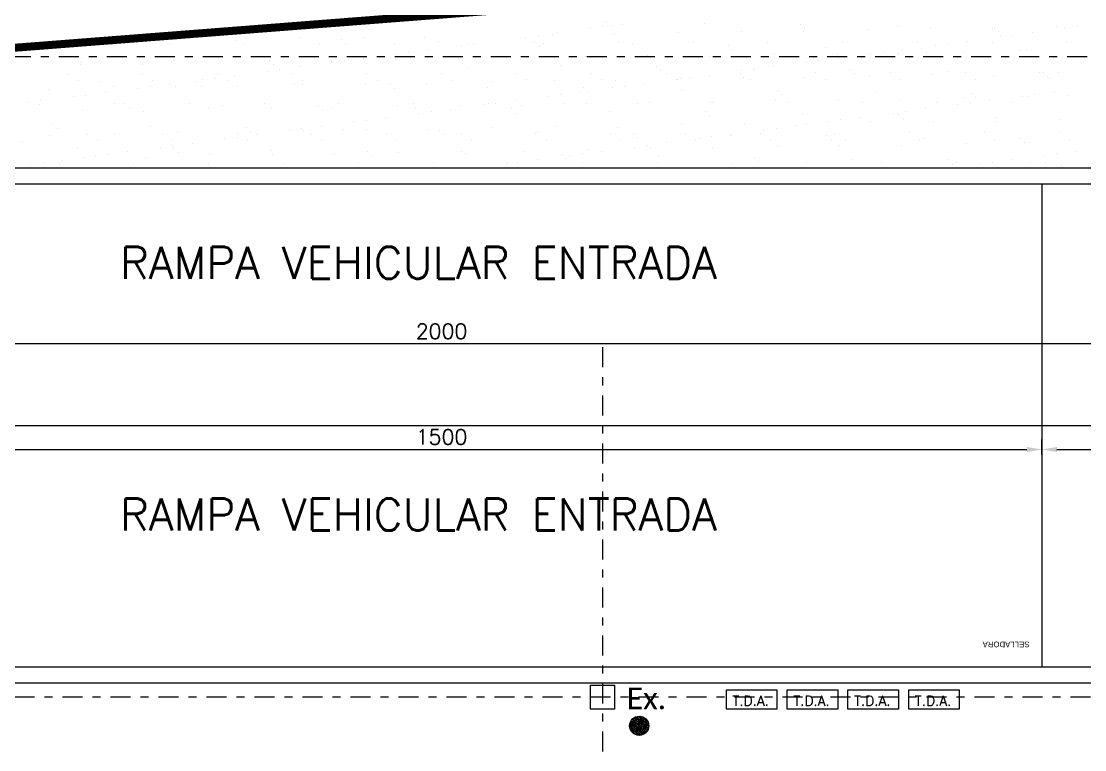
# Model space of a CAD drawing. Header units: millimetres. Extents: x 340 to 1003762, y 22 to 362022.
# Drawn here: x 380.89 to 394.18, y 89.69 to 98.79 of the extents above; entities that cross this region are included whole.
import ezdxf
from ezdxf.xclip import XClip

# ---------------------------------------------------------------- set-up
doc = ezdxf.new("R2010")
doc.units = ezdxf.units.MM
doc.header["$XCLIPFRAME"] = 0
doc.linetypes.add('LSBB_P_002 - PLANTA 1° NIVEL SALA DE VENTAS$0$000_ALTILLO PROPUESTA$0$HIDDEN', pattern=[0.375, 0.25, -0.125])
doc.linetypes.add('LSBB_P_002 - PLANTA 1° NIVEL SALA DE VENTAS$0$DASHDOT2', pattern=[0.5, 0.25, -0.125, 0, -0.125])
doc.layers.add('LSBB_P_002 - PLANTA 1° NIVEL SALA DE VENTAS$0$0.1', color=8, linetype='Continuous', lineweight=5)
for name, color, linetype in [('LSBB_P_002 - PLANTA 1° NIVEL SALA DE VENTAS$0$A-Equipamiento acero inox', 8, 'Continuous'), ('LSBB_P_002 - PLANTA 1° NIVEL SALA DE VENTAS$0$A-Equipos', 8, 'Continuous'), ('LSBB_P_002 - PLANTA 1° NIVEL SALA DE VENTAS$0$A-TDA', 14, 'Continuous'), ('LSBB_P_002 - PLANTA 1° NIVEL SALA DE VENTAS$0$COTAS 125', 2, 'Continuous'), ('LSBB_P_002 - PLANTA 1° NIVEL SALA DE VENTAS$0$EJES', 8, 'LSBB_P_002 - PLANTA 1° NIVEL SALA DE VENTAS$0$DASHDOT2'), ('LSBB_P_002 - PLANTA 1° NIVEL SALA DE VENTAS$0$ESTRUCTURA', 5, 'Continuous'), ('LSBB_P_002 - PLANTA 1° NIVEL SALA DE VENTAS$0$HATCH', 8, 'Continuous'), ('LSBB_P_002 - PLANTA 1° NIVEL SALA DE VENTAS$0$MUROS', 5, 'Continuous'), ('LSBB_P_002 - PLANTA 1° NIVEL SALA DE VENTAS$0$N- EXTINTOR O RH', 1, 'Continuous'), ('LSBB_P_002 - PLANTA 1° NIVEL SALA DE VENTAS$0$PAVIMENTOS', 8, 'Continuous'), ('LSBB_P_002 - PLANTA 1° NIVEL SALA DE VENTAS$0$TAB-REJA', 1, 'Continuous'), ('XREF', 7, 'Continuous')]:
    doc.layers.add(name, color=color, linetype=linetype)
doc.styles.add('LSBB_P_002 - PLANTA 1° NIVEL SALA DE VENTAS$0$1212_EXTERIORES OP8$0$STANDARD', font='txt')
doc.styles.add('LSBB_P_002 - PLANTA 1° NIVEL SALA DE VENTAS$0$century gothic', font='GOTHIC.TTF')
doc.styles.add('LSBB_P_002 - PLANTA 1° NIVEL SALA DE VENTAS$0$ROMANS', font='romans')
doc.styles.add('LSBB_P_002 - PLANTA 1° NIVEL SALA DE VENTAS$0$STANDARD', font='txt')
doc.linetypes.add('LSBB_P_002 - PLANTA 1° NIVEL SALA DE VENTAS$0$1212_EXTERIORES OP8$0${ -E- }', pattern='A,4,-0.75,["E",LSBB_P_002 - PLANTA 1° NIVEL SALA DE VENTAS$0$1212_EXTERIORES OP8$0$STANDARD,S=0.15,R=0,X=-0.05,Y=-0.07],-0.75', length=5.5)
doc.dimstyles.new('LSBB_P_002 - PLANTA 1° NIVEL SALA DE VENTAS$0$DIMENSION-125', dxfattribs={"dimscale": 125, "dimtxt": 0.0015, "dimasz": 0.0015, "dimexe": 0.001, "dimexo": 0.0005, "dimgap": 0.0005, "dimtad": 1, "dimdec": 0, "dimlfac": 100, "dimzin": 0, "dimdsep": 46, "dimtxsty": 'LSBB_P_002 - PLANTA 1° NIVEL SALA DE VENTAS$0$ROMANS', "dimcen": 0.004, "dimclrd": 4, "dimclre": 8, "dimclrt": 3, "dimadec": 0, "dimazin": 0, "dimtfac": 1, "dimtdec": 0, "dimtix": 1, "dimtofl": 0, "dimtmove": 2, "dimatfit": 3, "dimfxl": 0, "dimtolj": 1, "dimtzin": 0, "dimarcsym": 0})

# ---------------------------------------------------------------- blocks, each defined once
blk = doc.blocks.new('*X45')
at = {"color": 0}
for p, q in [((523.777, 113.587), (523.777, 113.587)), ((525.932, 113.515), (525.932, 113.515)), ((526.088, 113.535), (526.088, 113.535)), ((526.14, 113.601), (526.14, 113.601)), ((526.196, 113.55), (526.196, 113.55)), ((526.332, 113.567), (526.332, 113.567)), ((527.359, 113.574), (527.359, 113.574)), ((528.559, 113.564), (528.559, 113.564)), ((528.614, 113.513), (528.614, 113.513)), ((529.401, 113.505), (529.401, 113.505)), ((529.777, 113.537), (529.777, 113.537)), ((530.187, 113.515), (530.187, 113.515)), ((530.954, 113.512), (530.954, 113.512)), ((530.978, 113.527), (530.978, 113.527)), ((531.764, 113.541), (531.764, 113.541)), ((531.861, 113.519), (531.861, 113.519)), ((532.017, 113.539), (532.017, 113.539)), ((520.735, 113.373), (520.735, 113.373)), ((521.502, 113.369), (521.502, 113.369)), ((521.62, 113.385), (521.62, 113.385)), ((522.312, 113.399), (522.312, 113.399)), ((522.82, 113.374), (522.82, 113.374)), ((523.098, 113.409), (523.098, 113.409)), ((523.865, 113.405), (523.865, 113.405)), ((525.124, 113.408), (525.124, 113.408)), ((525.28, 113.429), (525.28, 113.429)), ((525.461, 113.444), (525.461, 113.444)), ((525.524, 113.461), (525.524, 113.461)), ((526.228, 113.44), (526.228, 113.44)), ((527.038, 113.47), (527.038, 113.47)), ((527.824, 113.48), (527.824, 113.48)), ((528.591, 113.476), (528.591, 113.476)), ((531.033, 113.476), (531.033, 113.476)), ((531.053, 113.412), (531.053, 113.412)), ((531.21, 113.433), (531.21, 113.433)), ((531.453, 113.465), (531.453, 113.465)), ((519.744, 113.324), (519.744, 113.324)), ((519.949, 113.363), (519.949, 113.363)), ((520.457, 113.36), (520.457, 113.36)), ((520.678, 113.326), (520.678, 113.326)), ((521.612, 113.327), (521.612, 113.327)), ((522.547, 113.329), (522.547, 113.329)), ((522.875, 113.324), (522.875, 113.324)), ((523.481, 113.331), (523.481, 113.331)), ((523.909, 113.248), (523.909, 113.248)), ((524.038, 113.348), (524.038, 113.348)), ((524.317, 113.302), (524.317, 113.302)), ((524.415, 113.332), (524.415, 113.332)), ((524.473, 113.323), (524.473, 113.323)), ((525.239, 113.337), (525.239, 113.337)), ((525.294, 113.287), (525.294, 113.287)), ((525.349, 113.334), (525.349, 113.334)), ((526.284, 113.336), (526.284, 113.336)), ((526.457, 113.311), (526.457, 113.311)), ((527.218, 113.338), (527.218, 113.338)), ((527.657, 113.301), (527.657, 113.301)), ((527.712, 113.25), (527.712, 113.25)), ((528.152, 113.339), (528.152, 113.339)), ((528.875, 113.274), (528.875, 113.274)), ((529.086, 113.341), (529.086, 113.341)), ((529.838, 113.252), (529.838, 113.252)), ((530.021, 113.343), (530.021, 113.343)), ((530.076, 113.264), (530.076, 113.264)), ((530.246, 113.306), (530.246, 113.306)), ((530.402, 113.326), (530.402, 113.326)), ((530.592, 113.234), (530.592, 113.234)), ((530.646, 113.359), (530.646, 113.359)), ((530.955, 113.344), (530.955, 113.344)), ((531.294, 113.237), (531.294, 113.237)), ((531.378, 113.244), (531.378, 113.244)), ((531.889, 113.346), (531.889, 113.346)), ((519.5, 113.148), (519.5, 113.148)), ((520.718, 113.121), (520.718, 113.121)), ((521.918, 113.111), (521.918, 113.111)), ((521.926, 113.102), (521.926, 113.102)), ((522.858, 113.11), (522.858, 113.11)), ((523.101, 113.142), (523.101, 113.142)), ((523.503, 113.127), (523.503, 113.127)), ((523.509, 113.196), (523.509, 113.196)), ((523.665, 113.216), (523.665, 113.216)), ((524.289, 113.137), (524.289, 113.137)), ((525.056, 113.134), (525.056, 113.134)), ((525.866, 113.163), (525.866, 113.163)), ((526.652, 113.173), (526.652, 113.173)), ((527.419, 113.169), (527.419, 113.169)), ((528.229, 113.198), (528.229, 113.198)), ((528.787, 113.114), (528.787, 113.114)), ((529.015, 113.208), (529.015, 113.208)), ((529.031, 113.146), (529.031, 113.146)), ((529.438, 113.2), (529.438, 113.2)), ((529.594, 113.22), (529.594, 113.22)), ((529.782, 113.205), (529.782, 113.205)), ((530.131, 113.213), (530.131, 113.213)), ((519.555, 113.097), (519.555, 113.097)), ((519.563, 113.066), (519.563, 113.066)), ((520.33, 113.063), (520.33, 113.063)), ((521.14, 113.092), (521.14, 113.092)), ((521.894, 112.983), (521.894, 112.983)), ((521.973, 113.06), (521.973, 113.06)), ((522.05, 113.004), (522.05, 113.004)), ((522.294, 113.036), (522.294, 113.036)), ((522.693, 113.098), (522.693, 113.098)), ((522.701, 113.089), (522.701, 113.089)), ((523.136, 113.084), (523.136, 113.084)), ((524.337, 113.074), (524.337, 113.074)), ((524.392, 113.023), (524.392, 113.023)), ((525.555, 113.048), (525.555, 113.048)), ((526.755, 113.037), (526.755, 113.037)), ((526.811, 112.987), (526.811, 112.987)), ((527.823, 112.987), (527.823, 112.987)), ((527.973, 113.011), (527.973, 113.011)), ((527.979, 113.008), (527.979, 113.008)), ((528.223, 113.04), (528.223, 113.04)), ((528.631, 113.093), (528.631, 113.093)), ((529.174, 113), (529.174, 113)), ((530.392, 112.974), (530.392, 112.974)), ((519.404, 112.944), (519.404, 112.944)), ((519.531, 112.863), (519.531, 112.863)), ((519.816, 112.858), (519.816, 112.858)), ((520.339, 112.945), (520.339, 112.945)), ((520.465, 112.865), (520.465, 112.865)), ((521.016, 112.848), (521.016, 112.848)), ((521.086, 112.877), (521.086, 112.877)), ((521.243, 112.897), (521.243, 112.897)), ((521.273, 112.947), (521.273, 112.947)), ((521.399, 112.866), (521.399, 112.866)), ((521.486, 112.929), (521.486, 112.929)), ((522.207, 112.949), (522.207, 112.949)), ((522.334, 112.868), (522.334, 112.868)), ((523.141, 112.95), (523.141, 112.95)), ((523.268, 112.87), (523.268, 112.87)), ((524.076, 112.952), (524.076, 112.952)), ((524.202, 112.871), (524.202, 112.871)), ((524.694, 112.856), (524.694, 112.856)), ((525.01, 112.954), (525.01, 112.954)), ((525.136, 112.873), (525.136, 112.873)), ((525.48, 112.866), (525.48, 112.866)), ((525.944, 112.955), (525.944, 112.955)), ((526.071, 112.875), (526.071, 112.875)), ((526.247, 112.862), (526.247, 112.862)), ((526.878, 112.957), (526.878, 112.957)), ((527.005, 112.876), (527.005, 112.876)), ((527.016, 112.881), (527.016, 112.881)), ((527.057, 112.892), (527.057, 112.892)), ((527.172, 112.901), (527.172, 112.901)), ((527.416, 112.933), (527.416, 112.933)), ((527.813, 112.959), (527.813, 112.959)), ((527.843, 112.902), (527.843, 112.902)), ((527.939, 112.878), (527.939, 112.878)), ((528.61, 112.898), (528.61, 112.898)), ((528.747, 112.96), (528.747, 112.96)), ((528.873, 112.88), (528.873, 112.88)), ((529.229, 112.95), (529.229, 112.95)), ((529.42, 112.927), (529.42, 112.927)), ((529.681, 112.962), (529.681, 112.962)), ((529.808, 112.882), (529.808, 112.882)), ((530.206, 112.937), (530.206, 112.937)), ((530.615, 112.964), (530.615, 112.964)), ((530.742, 112.883), (530.742, 112.883)), ((530.973, 112.933), (530.973, 112.933)), ((531.549, 112.966), (531.549, 112.966)), ((531.592, 112.964), (531.592, 112.964)), ((531.648, 112.913), (531.648, 112.913)), ((531.676, 112.885), (531.676, 112.885)), ((531.783, 112.963), (531.783, 112.963)), ((519.158, 112.756), (519.158, 112.756)), ((519.871, 112.717), (519.871, 112.717)), ((519.968, 112.785), (519.968, 112.785)), ((520.279, 112.77), (520.279, 112.77)), ((520.435, 112.791), (520.435, 112.791)), ((520.679, 112.823), (520.679, 112.823)), ((520.754, 112.795), (520.754, 112.795)), ((521.072, 112.797), (521.072, 112.797)), ((521.521, 112.791), (521.521, 112.791)), ((522.234, 112.821), (522.234, 112.821)), ((522.331, 112.821), (522.331, 112.821)), ((523.117, 112.831), (523.117, 112.831)), ((523.435, 112.811), (523.435, 112.811)), ((523.49, 112.76), (523.49, 112.76)), ((523.884, 112.827), (523.884, 112.827)), ((524.653, 112.784), (524.653, 112.784)), ((525.801, 112.721), (525.801, 112.721)), ((525.853, 112.774), (525.853, 112.774)), ((525.909, 112.723), (525.909, 112.723)), ((526.208, 112.774), (526.208, 112.774)), ((526.364, 112.795), (526.364, 112.795)), ((526.608, 112.827), (526.608, 112.827)), ((527.072, 112.747), (527.072, 112.747)), ((528.272, 112.737), (528.272, 112.737)), ((529.49, 112.711), (529.49, 112.711)), ((531.73, 112.725), (531.73, 112.725)), ((518.914, 112.595), (518.914, 112.595)), ((519.052, 112.571), (519.052, 112.571)), ((519.064, 112.611), (519.064, 112.611)), ((519.471, 112.664), (519.471, 112.664)), ((519.627, 112.685), (519.627, 112.685)), ((519.986, 112.573), (519.986, 112.573)), ((520.114, 112.584), (520.114, 112.584)), ((520.921, 112.574), (520.921, 112.574)), ((521.855, 112.576), (521.855, 112.576)), ((522.789, 112.578), (522.789, 112.578)), ((523.723, 112.58), (523.723, 112.58)), ((524.657, 112.581), (524.657, 112.581)), ((524.749, 112.582), (524.749, 112.582)), ((524.993, 112.614), (524.993, 112.614)), ((525.401, 112.668), (525.401, 112.668)), ((525.557, 112.689), (525.557, 112.689)), ((525.592, 112.583), (525.592, 112.583)), ((525.885, 112.585), (525.885, 112.585)), ((526.526, 112.585), (526.526, 112.585)), ((526.671, 112.595), (526.671, 112.595)), ((527.438, 112.591), (527.438, 112.591)), ((527.46, 112.586), (527.46, 112.586)), ((528.248, 112.62), (528.248, 112.62)), ((528.327, 112.686), (528.327, 112.686)), ((528.394, 112.588), (528.394, 112.588)), ((529.033, 112.63), (529.033, 112.63)), ((529.329, 112.59), (529.329, 112.59)), ((529.801, 112.627), (529.801, 112.627)), ((530.263, 112.591), (530.263, 112.591)), ((530.611, 112.656), (530.611, 112.656)), ((530.679, 112.586), (530.679, 112.586)), ((530.691, 112.7), (530.691, 112.7)), ((530.746, 112.65), (530.746, 112.65)), ((530.922, 112.618), (530.922, 112.618)), ((531.197, 112.593), (531.197, 112.593)), ((531.33, 112.672), (531.33, 112.672)), ((531.396, 112.666), (531.396, 112.666)), ((531.486, 112.692), (531.486, 112.692)), ((531.909, 112.674), (531.909, 112.674)), ((519.582, 112.488), (519.582, 112.488)), ((520.17, 112.534), (520.17, 112.534)), ((520.349, 112.485), (520.349, 112.485)), ((521.159, 112.514), (521.159, 112.514)), ((521.333, 112.558), (521.333, 112.558)), ((521.945, 112.524), (521.945, 112.524)), ((522.533, 112.547), (522.533, 112.547)), ((522.588, 112.497), (522.588, 112.497)), ((522.712, 112.52), (522.712, 112.52)), ((523.522, 112.549), (523.522, 112.549)), ((523.751, 112.521), (523.751, 112.521)), ((523.786, 112.455), (523.786, 112.455)), ((523.942, 112.476), (523.942, 112.476)), ((524.186, 112.508), (524.186, 112.508)), ((524.308, 112.559), (524.308, 112.559)), ((524.593, 112.562), (524.593, 112.562)), ((524.952, 112.511), (524.952, 112.511)), ((525.007, 112.46), (525.007, 112.46)), ((525.075, 112.556), (525.075, 112.556)), ((526.17, 112.484), (526.17, 112.484)), ((527.37, 112.474), (527.37, 112.474)), ((528.588, 112.447), (528.588, 112.447)), ((529.715, 112.459), (529.715, 112.459)), ((529.789, 112.437), (529.789, 112.437)), ((529.871, 112.48), (529.871, 112.48)), ((530.115, 112.512), (530.115, 112.512)), ((530.522, 112.566), (530.522, 112.566)), ((519.213, 112.321), (519.213, 112.321)), ((522.978, 112.349), (522.978, 112.349)), ((523.134, 112.37), (523.134, 112.37)), ((523.378, 112.402), (523.378, 112.402)), ((527.076, 112.314), (527.076, 112.314)), ((527.425, 112.423), (527.425, 112.423)), ((527.861, 112.324), (527.861, 112.324)), ((528.629, 112.32), (528.629, 112.32)), ((528.907, 112.353), (528.907, 112.353)), ((529.064, 112.374), (529.064, 112.374)), ((529.307, 112.406), (529.307, 112.406)), ((529.439, 112.349), (529.439, 112.349)), ((529.844, 112.386), (529.844, 112.386)), ((530.224, 112.359), (530.224, 112.359)), ((530.992, 112.355), (530.992, 112.355)), ((531.007, 112.41), (531.007, 112.41)), ((531.802, 112.385), (531.802, 112.385)), ((519.177, 112.178), (519.177, 112.178)), ((519.268, 112.27), (519.268, 112.27)), ((519.647, 112.192), (519.647, 112.192)), ((519.987, 112.207), (519.987, 112.207)), ((520.431, 112.294), (520.431, 112.294)), ((520.581, 112.194), (520.581, 112.194)), ((520.773, 112.217), (520.773, 112.217)), ((521.515, 112.196), (521.515, 112.196)), ((521.54, 112.213), (521.54, 112.213)), ((521.631, 112.284), (521.631, 112.284)), ((521.687, 112.233), (521.687, 112.233)), ((521.763, 112.189), (521.763, 112.189)), ((522.171, 112.243), (522.171, 112.243)), ((522.327, 112.263), (522.327, 112.263)), ((522.35, 112.243), (522.35, 112.243)), ((522.449, 112.197), (522.449, 112.197)), ((522.571, 112.295), (522.571, 112.295)), ((522.849, 112.258), (522.849, 112.258)), ((523.135, 112.253), (523.135, 112.253)), ((523.384, 112.199), (523.384, 112.199)), ((523.903, 112.249), (523.903, 112.249)), ((524.05, 112.247), (524.05, 112.247)), ((524.105, 112.197), (524.105, 112.197)), ((524.318, 112.201), (524.318, 112.201)), ((524.713, 112.278), (524.713, 112.278)), ((525.252, 112.202), (525.252, 112.202)), ((525.268, 112.221), (525.268, 112.221)), ((525.498, 112.288), (525.498, 112.288)), ((526.186, 112.204), (526.186, 112.204)), ((526.266, 112.284), (526.266, 112.284)), ((526.468, 112.21), (526.468, 112.21)), ((527.121, 112.206), (527.121, 112.206)), ((527.686, 112.184), (527.686, 112.184)), ((527.692, 112.193), (527.692, 112.193)), ((528.055, 112.208), (528.055, 112.208)), ((528.1, 112.247), (528.1, 112.247)), ((528.256, 112.267), (528.256, 112.267)), ((528.5, 112.299), (528.5, 112.299)), ((528.887, 112.174), (528.887, 112.174)), ((528.989, 112.209), (528.989, 112.209)), ((529.923, 112.211), (529.923, 112.211)), ((530.858, 112.213), (530.858, 112.213)), ((531.792, 112.214), (531.792, 112.214)), ((518.839, 112.11), (518.839, 112.11)), ((519.773, 112.112), (519.773, 112.112)), ((520.707, 112.113), (520.707, 112.113)), ((520.712, 112.051), (520.712, 112.051)), ((520.956, 112.083), (520.956, 112.083)), ((521.363, 112.136), (521.363, 112.136)), ((521.519, 112.157), (521.519, 112.157)), ((521.642, 112.115), (521.642, 112.115)), ((522.576, 112.117), (522.576, 112.117)), ((523.51, 112.118), (523.51, 112.118)), ((524.444, 112.12), (524.444, 112.12)), ((525.379, 112.122), (525.379, 112.122)), ((526.313, 112.124), (526.313, 112.124)), ((526.524, 112.16), (526.524, 112.16)), ((526.641, 112.055), (526.641, 112.055)), ((526.885, 112.087), (526.885, 112.087)), ((527.247, 112.125), (527.247, 112.125)), ((527.292, 112.14), (527.292, 112.14)), ((527.448, 112.161), (527.448, 112.161)), ((528.181, 112.127), (528.181, 112.127)), ((528.267, 112.042), (528.267, 112.042)), ((528.942, 112.123), (528.942, 112.123)), ((529.052, 112.052), (529.052, 112.052)), ((529.116, 112.129), (529.116, 112.129)), ((529.82, 112.049), (529.82, 112.049)), ((530.05, 112.13), (530.05, 112.13)), ((530.105, 112.147), (530.105, 112.147)), ((530.63, 112.078), (530.63, 112.078)), ((530.984, 112.132), (530.984, 112.132)), ((531.305, 112.137), (531.305, 112.137)), ((531.361, 112.086), (531.361, 112.086)), ((531.415, 112.088), (531.415, 112.088)), ((531.918, 112.134), (531.918, 112.134)), ((519.529, 112.031), (519.529, 112.031)), ((519.6, 111.91), (519.6, 111.91)), ((519.748, 111.924), (519.748, 111.924)), ((519.904, 111.944), (519.904, 111.944)), ((520.148, 111.977), (520.148, 111.977)), ((520.368, 111.907), (520.368, 111.907)), ((520.555, 112.03), (520.555, 112.03)), ((520.729, 112.021), (520.729, 112.021)), ((520.785, 111.97), (520.785, 111.97)), ((521.178, 111.936), (521.178, 111.936)), ((521.948, 111.994), (521.948, 111.994)), ((521.963, 111.946), (521.963, 111.946)), ((522.731, 111.942), (522.731, 111.942)), ((523.148, 111.984), (523.148, 111.984)), ((523.203, 111.933), (523.203, 111.933)), ((523.541, 111.971), (523.541, 111.971)), ((524.326, 111.981), (524.326, 111.981)), ((524.366, 111.958), (524.366, 111.958)), ((525.094, 111.978), (525.094, 111.978)), ((525.567, 111.947), (525.567, 111.947)), ((525.677, 111.928), (525.677, 111.928)), ((525.833, 111.948), (525.833, 111.948)), ((525.904, 112.007), (525.904, 112.007)), ((526.077, 111.98), (526.077, 111.98)), ((526.485, 112.034), (526.485, 112.034)), ((526.689, 112.017), (526.689, 112.017)), ((526.785, 111.921), (526.785, 111.921)), ((527.457, 112.013), (527.457, 112.013)), ((527.985, 111.91), (527.985, 111.91)), ((531.607, 111.932), (531.607, 111.932)), ((531.763, 111.952), (531.763, 111.952)), ((532.007, 111.984), (532.007, 111.984)), ((518.94, 111.818), (518.94, 111.818)), ((519.097, 111.838), (519.097, 111.838)), ((519.294, 111.82), (519.294, 111.82)), ((519.34, 111.87), (519.34, 111.87)), ((520.229, 111.822), (520.229, 111.822)), ((521.163, 111.823), (521.163, 111.823)), ((522.097, 111.825), (522.097, 111.825)), ((523.031, 111.827), (523.031, 111.827)), ((523.966, 111.828), (523.966, 111.828)), ((524.87, 111.821), (524.87, 111.821)), ((524.9, 111.83), (524.9, 111.83)), ((525.026, 111.842), (525.026, 111.842)), ((525.27, 111.874), (525.27, 111.874)), ((525.622, 111.897), (525.622, 111.897)), ((525.834, 111.832), (525.834, 111.832)), ((526.768, 111.833), (526.768, 111.833)), ((527.703, 111.835), (527.703, 111.835)), ((528.04, 111.86), (528.04, 111.86)), ((528.637, 111.837), (528.637, 111.837)), ((529.203, 111.884), (529.203, 111.884)), ((529.458, 111.771), (529.458, 111.771)), ((529.571, 111.839), (529.571, 111.839)), ((530.243, 111.781), (530.243, 111.781)), ((530.392, 111.772), (530.392, 111.772)), ((530.404, 111.874), (530.404, 111.874)), ((530.459, 111.823), (530.459, 111.823)), ((530.505, 111.84), (530.505, 111.84)), ((530.799, 111.825), (530.799, 111.825)), ((530.955, 111.846), (530.955, 111.846)), ((531.011, 111.777), (531.011, 111.777)), ((531.199, 111.878), (531.199, 111.878)), ((531.439, 111.842), (531.439, 111.842)), ((531.622, 111.847), (531.622, 111.847)), ((531.821, 111.807), (531.821, 111.807))]:
    blk.add_line(p, q, dxfattribs=at)
blk = doc.blocks.new('*D72')
at = {"layer": 'LSBB_P_002 - PLANTA 1° NIVEL SALA DE VENTAS$0$COTAS 125', "color": 8, "linetype": 'Continuous', "lineweight": -2, "transparency": 16777216}
for p, q in [((793.924, 308.195), (793.924, 308.385)), ((808.929, 308.195), (808.929, 308.385))]:
    blk.add_line(p, q, dxfattribs=at)
at = {"layer": 'LSBB_P_002 - PLANTA 1° NIVEL SALA DE VENTAS$0$COTAS 125', "linetype": 'Continuous', "lineweight": -2, "transparency": 16777216}
blk.add_line((794.112, 308.26), (808.742, 308.26), dxfattribs=at)
at = {"layer": 'LSBB_P_002 - PLANTA 1° NIVEL SALA DE VENTAS$0$COTAS 125', "transparency": 16777216}
for points in [[(794.112, 308.292), (794.112, 308.229), (793.924, 308.26)], [(808.742, 308.292), (808.742, 308.229), (808.929, 308.26)]]:
    blk.add_solid(points, dxfattribs=at)
at = {"layer": 'LSBB_P_002 - PLANTA 1° NIVEL SALA DE VENTAS$0$COTAS 125', "color": 2, "transparency": 16777216, "insert": (801.427, 308.417), "char_height": 0.1875, "attachment_point": 5, "style": 'LSBB_P_002 - PLANTA 1° NIVEL SALA DE VENTAS$0$ROMANS'}
blk.add_mtext('\\A1;1500', dxfattribs=at)
blk = doc.blocks.new('*D73')
at = {"layer": 'LSBB_P_002 - PLANTA 1° NIVEL SALA DE VENTAS$0$COTAS 125', "color": 8, "linetype": 'Continuous', "lineweight": -2, "transparency": 16777216}
for p, q in [((791.424, 309.549), (791.424, 309.456)), ((811.429, 309.549), (811.429, 309.456))]:
    blk.add_line(p, q, dxfattribs=at)
at = {"layer": 'LSBB_P_002 - PLANTA 1° NIVEL SALA DE VENTAS$0$COTAS 125', "linetype": 'Continuous', "lineweight": -2, "transparency": 16777216}
blk.add_line((811.242, 309.581), (791.612, 309.581), dxfattribs=at)
at = {"layer": 'LSBB_P_002 - PLANTA 1° NIVEL SALA DE VENTAS$0$COTAS 125', "transparency": 16777216}
for points in [[(791.612, 309.612), (791.612, 309.549), (791.424, 309.581)], [(811.242, 309.612), (811.242, 309.549), (811.429, 309.581)]]:
    blk.add_solid(points, dxfattribs=at)
at = {"layer": 'LSBB_P_002 - PLANTA 1° NIVEL SALA DE VENTAS$0$COTAS 125', "color": 2, "transparency": 16777216, "insert": (801.427, 309.737), "char_height": 0.1875, "attachment_point": 5, "style": 'LSBB_P_002 - PLANTA 1° NIVEL SALA DE VENTAS$0$ROMANS'}
blk.add_mtext('\\A1;2000', dxfattribs=at)
blk = doc.blocks.new('*D77')
at = {"layer": 'LSBB_P_002 - PLANTA 1° NIVEL SALA DE VENTAS$0$COTAS 125', "color": 8, "linetype": 'Continuous', "lineweight": -2, "transparency": 16777216}
for p, q in [((808.929, 308.195), (808.929, 308.385)), ((811.429, 308.195), (811.429, 308.385))]:
    blk.add_line(p, q, dxfattribs=at)
at = {"layer": 'LSBB_P_002 - PLANTA 1° NIVEL SALA DE VENTAS$0$COTAS 125', "linetype": 'Continuous', "lineweight": -2, "transparency": 16777216}
blk.add_line((809.117, 308.26), (811.242, 308.26), dxfattribs=at)
at = {"layer": 'LSBB_P_002 - PLANTA 1° NIVEL SALA DE VENTAS$0$COTAS 125', "transparency": 16777216}
for points in [[(809.117, 308.292), (809.117, 308.229), (808.929, 308.26)], [(811.242, 308.292), (811.242, 308.229), (811.429, 308.26)]]:
    blk.add_solid(points, dxfattribs=at)
at = {"layer": 'LSBB_P_002 - PLANTA 1° NIVEL SALA DE VENTAS$0$COTAS 125', "color": 2, "transparency": 16777216, "insert": (810.179, 308.417), "char_height": 0.1875, "attachment_point": 5, "style": 'LSBB_P_002 - PLANTA 1° NIVEL SALA DE VENTAS$0$ROMANS'}
blk.add_mtext('\\A1;250', dxfattribs=at)
blk = doc.blocks.new('LSBB_P_002 - PLANTA 1° NIVEL SALA DE VENTAS$0$A$C18211239')
at = {"layer": 'LSBB_P_002 - PLANTA 1° NIVEL SALA DE VENTAS$0$A-TDA'}
blk.add_lwpolyline([(0, 0.193), (0.505, 0.193), (0.505, 0), (0, 0)], close=True, dxfattribs=at)
at = {"layer": 'LSBB_P_002 - PLANTA 1° NIVEL SALA DE VENTAS$0$A-TDA', "style": 'LSBB_P_002 - PLANTA 1° NIVEL SALA DE VENTAS$0$ROMANS'}
blk.add_text('T.D.A.', height=0.1, dxfattribs=at).set_placement((0.061, 0.035))
blk = doc.blocks.new('LSBB_P_002 - PLANTA 1° NIVEL SALA DE VENTAS$0$SELL')
at = {"layer": 'LSBB_P_002 - PLANTA 1° NIVEL SALA DE VENTAS$0$A-Equipos', "ltscale": 3, "insert": (450.025, 90.498), "char_height": 0.07, "attachment_point": 9, "rotation": 90, "style": 'LSBB_P_002 - PLANTA 1° NIVEL SALA DE VENTAS$0$century gothic'}
blk.add_mtext_dynamic_manual_height_columns('{\\fArial|b0|i0|c0|p34;SELLADORA }', width=39.45175, gutter_width=12.5, heights=[0], dxfattribs=at)
blk = doc.blocks.new('LSBB_P_002 - PLANTA 1° NIVEL SALA DE VENTAS$0$A$C733336A8')
at = {"layer": 'LSBB_P_002 - PLANTA 1° NIVEL SALA DE VENTAS$0$N- EXTINTOR O RH', "linetype": 'ByBlock'}
h = blk.add_hatch(dxfattribs=at)
h.set_pattern_fill('ANSI36,_I', color=256, scale=0.126, style=2)
h.set_pattern_definition([(45, (8652.443333, -21254.299438), (0.008352698853, 0.03062656246), [0.039375, -0.007875, 0, -0.007875])])
edge = h.paths.add_edge_path()
edge.add_arc((0.172, 0.12), 0.12, 0, 360)
at = {"layer": 'LSBB_P_002 - PLANTA 1° NIVEL SALA DE VENTAS$0$N- EXTINTOR O RH'}
blk.add_circle((0.172, 0.12), 0.12, dxfattribs=at)
at = {"layer": 'LSBB_P_002 - PLANTA 1° NIVEL SALA DE VENTAS$0$N- EXTINTOR O RH', "insert": (0.262, 0.46), "char_height": 0.27, "width": 6.00887, "attachment_point": 5, "style": 'LSBB_P_002 - PLANTA 1° NIVEL SALA DE VENTAS$0$STANDARD'}
blk.add_mtext('{\\fCalibri|b0|i0|c0|p34;Ex.}', dxfattribs=at)
blk = doc.blocks.new('LSBB_P_002 - PLANTA 1° NIVEL SALA DE VENTAS$0$EXTINTORES EXISTENTES')
at = {"layer": 'LSBB_P_002 - PLANTA 1° NIVEL SALA DE VENTAS$0$N- EXTINTOR O RH', "color": 20}
blk.add_blockref('LSBB_P_002 - PLANTA 1° NIVEL SALA DE VENTAS$0$A$C733336A8', (803.645, 304.686), dxfattribs=at)
blk = doc.blocks.new('LSBB_P_002 - PLANTA 1° NIVEL SALA DE VENTAS', base_point=(223.57, 14.22))
at = {"layer": 'LSBB_P_002 - PLANTA 1° NIVEL SALA DE VENTAS$0$0.1', "linetype": 'LSBB_P_002 - PLANTA 1° NIVEL SALA DE VENTAS$0$1212_EXTERIORES OP8$0${ -E- }', "const_width": 0.1}
blk.add_lwpolyline([(767.369, 324), (768.571, 311.217), (776.864, 311.708), (787.403, 312.503), (787.397, 312.604), (807.28, 314.148), (807.254, 314.432), (811.116, 314.798), (810.909, 327.194), (794.883, 326.28), (788.186, 325.891), (787.156, 325.821), (778.341, 325.036), (767.371, 323.97)], close=True, dxfattribs=at)
at = {"layer": 'LSBB_P_002 - PLANTA 1° NIVEL SALA DE VENTAS$0$EJES'}
for p, q in [((877.894, 313.166), (769.057, 313.166)), ((803.439, 309.537), (803.439, 242.519)), ((879.738, 305.166), (769.057, 305.166))]:
    blk.add_line(p, q, dxfattribs=at)
at = {"layer": 'LSBB_P_002 - PLANTA 1° NIVEL SALA DE VENTAS$0$ESTRUCTURA'}
blk.add_lwpolyline([(803.589, 305.316), (803.589, 305.016), (803.289, 305.016), (803.289, 305.316)], close=True, dxfattribs=at)
at = {"layer": 'LSBB_P_002 - PLANTA 1° NIVEL SALA DE VENTAS$0$MUROS'}
for p, q in [((815.064, 305.541), (775.162, 305.541)), ((815.064, 305.541), (775.162, 305.541)), ((815.264, 305.341), (795.799, 305.341))]:
    blk.add_line(p, q, dxfattribs=at)
at = {"layer": 'LSBB_P_002 - PLANTA 1° NIVEL SALA DE VENTAS$0$PAVIMENTOS', "color": 8}
for p, q in [((815.064, 311.774), (789.424, 311.774)), ((815.064, 311.574), (774.599, 311.574)), ((808.929, 311.574), (808.929, 305.541)), ((811.429, 308.557), (791.424, 308.557))]:
    blk.add_line(p, q, dxfattribs=at)
at = {"layer": 'LSBB_P_002 - PLANTA 1° NIVEL SALA DE VENTAS$0$PAVIMENTOS', "color": 8, "flags": 128}
for points in [[(791.424, 310.152, 0, 0.25, 0), (792.174, 310.152, 0, 0, 0), (811.429, 310.152, 0, 0, 0)], [(791.424, 307.051, 0, 0.25, 0), (792.174, 307.051, 0, 0, 0), (811.429, 307.051, 0, 0, 0)]]:
    blk.add_lwpolyline(points, format="xyseb", dxfattribs=at)
at = {"layer": 'LSBB_P_002 - PLANTA 1° NIVEL SALA DE VENTAS$0$A-Equipamiento acero inox', "rotation": 90}
blk.add_blockref('LSBB_P_002 - PLANTA 1° NIVEL SALA DE VENTAS$0$SELL', (898.686, -144.163), dxfattribs=at)
at = {"layer": 'LSBB_P_002 - PLANTA 1° NIVEL SALA DE VENTAS$0$HATCH', "color": 9, "linetype": 'LSBB_P_002 - PLANTA 1° NIVEL SALA DE VENTAS$0$000_ALTILLO PROPUESTA$0$HIDDEN'}
blk.add_blockref('*X45', (277.354, 200.004), dxfattribs=at)
at = {"layer": 'LSBB_P_002 - PLANTA 1° NIVEL SALA DE VENTAS$0$N- EXTINTOR O RH'}
blk.add_blockref('LSBB_P_002 - PLANTA 1° NIVEL SALA DE VENTAS$0$EXTINTORES EXISTENTES', (0.08, 0.003), dxfattribs=at)
at = {"layer": 'LSBB_P_002 - PLANTA 1° NIVEL SALA DE VENTAS$0$TAB-REJA', "xscale": 1.25, "yscale": 1.25, "zscale": 1.25}
for p in [(804.986, 305.015), (805.746, 305.015), (806.506, 305.015), (807.266, 305.015)]:
    blk.add_blockref('LSBB_P_002 - PLANTA 1° NIVEL SALA DE VENTAS$0$A$C18211239', p, dxfattribs=at)
at = {"layer": 'LSBB_P_002 - PLANTA 1° NIVEL SALA DE VENTAS$0$PAVIMENTOS', "color": 8, "style": 'LSBB_P_002 - PLANTA 1° NIVEL SALA DE VENTAS$0$ROMANS'}
for p in [(797.409, 310.394), (797.409, 307.248)]:
    blk.add_text('RAMPA VEHICULAR ENTRADA', height=0.4, dxfattribs=at).set_placement(p)
at = {"layer": 'LSBB_P_002 - PLANTA 1° NIVEL SALA DE VENTAS$0$COTAS 125', "color": 2}
for base, p1, p2, picture, middle in [((791.424480522, 309.580740824), (811.429480522, 309.611792493), (791.424480522, 309.611792497), '*D73', (801.426980522, 309.736990824)), ((808.929480521, 308.26035217), (793.924480522, 308.132954867), (808.929480521, 308.132954867), '*D72', (801.426980521, 308.41660217)), ((811.429, 308.26), (808.929, 308.133), (811.429, 308.133), '*D77', (810.179, 308.417))]:
    dim = blk.add_linear_dim(base=base, p1=p1, p2=p2, dimstyle='LSBB_P_002 - PLANTA 1° NIVEL SALA DE VENTAS$0$DIMENSION-125', override={"dimclrd": 256, "dimclrt": 2, "dimfxl": 0.005}, dxfattribs=at)
    dim.commit()
    dim.dimension.update_dxf_attribs({"geometry": picture, "text_midpoint": middle})

msp = doc.modelspace()

# ---------------------------------------------------------------- block references
at = {"layer": 'XREF'}
ref = msp.add_blockref('LSBB_P_002 - PLANTA 1° NIVEL SALA DE VENTAS', (-191.719, -200.6), dxfattribs=at)
XClip(ref).set_block_clipping_path([(755.454857474, 236.6800249606), (887.3150098981, 333.6713636781)])

doc.saveas('drawing.dxf')
